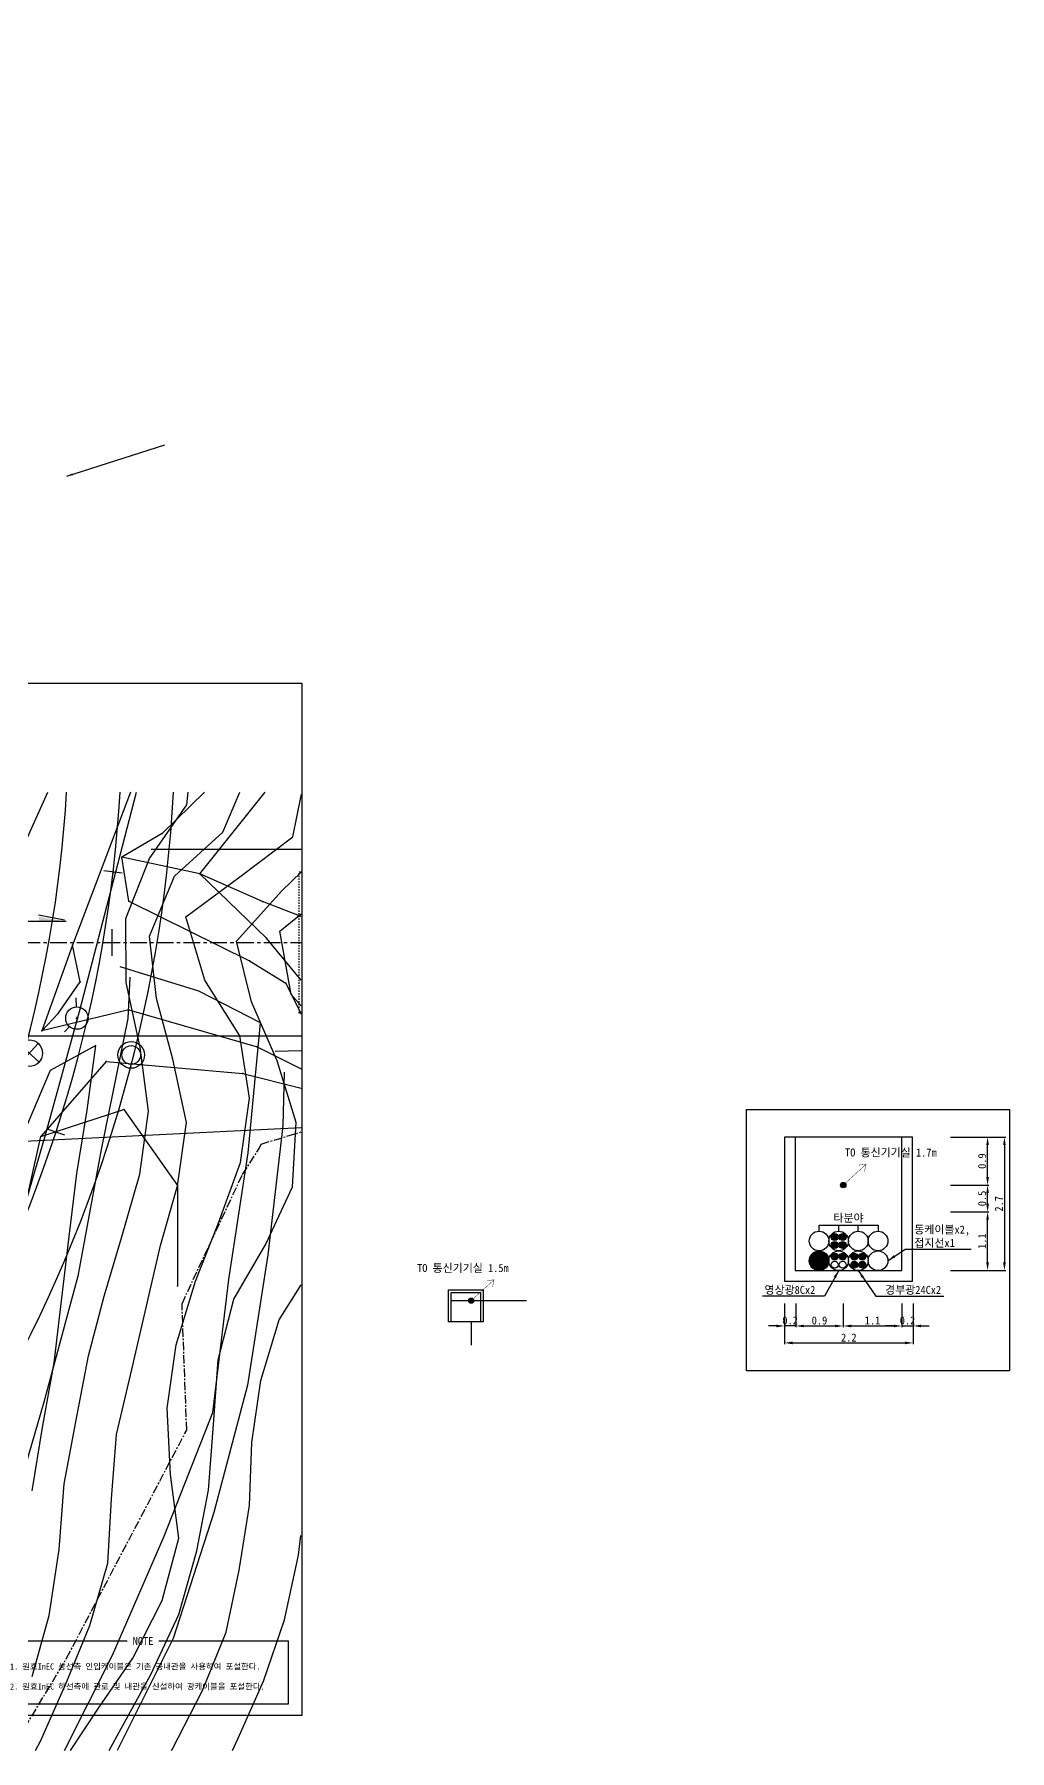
# Model space of a CAD drawing. Extents: x -137 to 172, y -7 to 127.
# Drawn here: x 98.9 to 172, y -1.4 to 127.3 of the extents above; entities that cross this region are included whole.
import ezdxf
from ezdxf.enums import TextEntityAlignment as Align

# ---------------------------------------------------------------- set-up
doc = ezdxf.new("R2010")
doc.units = 0
doc.set_wipeout_variables(frame=1)
for name, pattern in [('A-CENTR01', [2, 1.25, -0.25, 0.25, -0.25]), ('CENTER', [2, 1.25, -0.25, 0.25, -0.25]), ('DASHED', [0.75, 0.5, -0.25])]:
    doc.linetypes.add(name, pattern=pattern)
doc.layers.get('Defpoints').update_dxf_attribs({"linetype": 'CONTINUOUS'})
for name, color, linetype in [('TT-BASE', 253, 'CONTINUOUS'), ('TT-CNTL', 1, 'A-CENTR01'), ('TX-LINE', 2, 'CONTINUOUS'), ('TZ-DIMS', 1, 'CONTINUOUS'), ('TZ-LEAL', 1, 'CONTINUOUS'), ('TZ-LINE', 7, 'CONTINUOUS'), ('TZ-TEX2', 3, 'CONTINUOUS'), ('TZ-TEXT', 6, 'CONTINUOUS')]:
    doc.layers.add(name, color=color, linetype=linetype)
doc.layers.add('TX-PAPR', color=2, linetype='CONTINUOUS', plot=False)
doc.styles.get("Standard").update_dxf_attribs({"font": 'GulimChe.ttf'})
doc.dimstyles.new('D200', dxfattribs={"dimscale": 0.2, "dimtxt": 3, "dimasz": 3, "dimexe": 0.5, "dimexo": 0.5, "dimgap": 0.5, "dimtad": 1, "dimdec": 0, "dimzin": 1, "dimdsep": 46, "dimlunit": 6, "dimtxsty": 'Standard', "dimcen": 1, "dimclrd": 1, "dimclre": 1, "dimclrt": 3, "dimadec": 0, "dimazin": 0, "dimtfac": 1, "dimtdec": 0, "dimtix": 1, "dimtmove": 2, "dimatfit": 3, "dimfxl": 0, "dimtvp": 2, "dimlwd": -1, "dimlwe": -1, "dimarcsym": 0})
doc.dimstyles.new('지시선150', dxfattribs={"dimscale": 0.15, "dimtxt": 3, "dimasz": 3, "dimexe": 0.5, "dimexo": 0.5, "dimgap": 0.5, "dimtad": 1, "dimdec": 0, "dimzin": 1, "dimdsep": 46, "dimlunit": 6, "dimtxsty": 'Standard', "dimcen": 1, "dimclrd": 6, "dimclre": 6, "dimclrt": 3, "dimadec": 0, "dimazin": 0, "dimtfac": 1, "dimtdec": 0, "dimtix": 1, "dimtmove": 2, "dimatfit": 3, "dimfxl": 0, "dimtvp": 2, "dimlwd": -1, "dimlwe": -1, "dimarcsym": 0})

# ---------------------------------------------------------------- blocks, each defined once
blk = doc.blocks.new('*D9')
at = {"layer": 'Defpoints', "color": 0}
for p in [(167.43, 38.98), (170.3, 38.98), (167.43, 34.58)]:
    blk.add_point(p, dxfattribs=at)
at = {"layer": 'TZ-LINE', "color": 1}
for p, q in [((167.53, 38.98), (170.4, 38.98)), ((170.3, 35.18), (170.3, 38.38)), ((167.53, 34.58), (170.4, 34.58))]:
    blk.add_line(p, q, dxfattribs=at)
for points in [[(170.2, 38.38), (170.4, 38.38), (170.3, 38.98)], [(170.2, 35.18), (170.4, 35.18), (170.3, 34.58)]]:
    blk.add_solid(points, dxfattribs=at)
at = {"layer": 'TZ-LINE', "color": 3, "insert": (169.89, 36.78), "char_height": 0.6, "attachment_point": 5, "rotation": 90}
blk.add_mtext('1.1', dxfattribs=at)
blk = doc.blocks.new('*D10')
at = {"layer": 'Defpoints', "color": 0}
for p in [(167.43, 40.98), (170.3, 40.98), (167.43, 38.98)]:
    blk.add_point(p, dxfattribs=at)
at = {"layer": 'TZ-LINE', "color": 1}
for p, q in [((167.53, 40.98), (170.4, 40.98)), ((170.3, 39.58), (170.3, 40.38)), ((167.53, 38.98), (170.4, 38.98))]:
    blk.add_line(p, q, dxfattribs=at)
for points in [[(170.2, 40.38), (170.4, 40.38), (170.3, 40.98)], [(170.2, 39.58), (170.4, 39.58), (170.3, 38.98)]]:
    blk.add_solid(points, dxfattribs=at)
at = {"layer": 'TZ-LINE', "color": 3, "insert": (169.89, 39.98), "char_height": 0.6, "attachment_point": 5, "rotation": 90}
blk.add_mtext('0.5', dxfattribs=at)
blk = doc.blocks.new('*D11')
at = {"layer": 'Defpoints', "color": 0}
for p in [(167.43, 44.58), (170.3, 44.58), (167.43, 40.98)]:
    blk.add_point(p, dxfattribs=at)
at = {"layer": 'TZ-LINE', "color": 1}
for p, q in [((167.53, 44.58), (170.4, 44.58)), ((170.3, 41.58), (170.3, 43.98)), ((167.53, 40.98), (170.4, 40.98))]:
    blk.add_line(p, q, dxfattribs=at)
for points in [[(170.2, 43.98), (170.4, 43.98), (170.3, 44.58)], [(170.2, 41.58), (170.4, 41.58), (170.3, 40.98)]]:
    blk.add_solid(points, dxfattribs=at)
at = {"layer": 'TZ-LINE', "color": 3, "insert": (169.89, 42.78), "char_height": 0.6, "attachment_point": 5, "rotation": 90}
blk.add_mtext('0.9', dxfattribs=at)
blk = doc.blocks.new('*D12')
at = {"layer": 'Defpoints', "color": 0}
for p in [(167.43, 44.58), (167.43, 34.58), (171.56, 34.58)]:
    blk.add_point(p, dxfattribs=at)
at = {"layer": 'TZ-LINE', "color": 1}
for p, q in [((167.53, 44.58), (171.66, 44.58)), ((171.56, 43.98), (171.56, 35.18)), ((167.53, 34.58), (171.66, 34.58))]:
    blk.add_line(p, q, dxfattribs=at)
for points in [[(171.46, 43.98), (171.66, 43.98), (171.56, 44.58)], [(171.46, 35.18), (171.66, 35.18), (171.56, 34.58)]]:
    blk.add_solid(points, dxfattribs=at)
at = {"layer": 'TZ-LINE', "color": 3, "insert": (171.15, 39.58), "char_height": 0.6, "attachment_point": 5, "rotation": 90}
blk.add_mtext('2.7', dxfattribs=at)
blk = doc.blocks.new('*D13')
at = {"layer": 'Defpoints', "color": 0}
for p in [(155.08, 32.2), (155.92, 32.2), (155.08, 30.42)]:
    blk.add_point(p, dxfattribs=at)
at = {"layer": 'TZ-LINE', "color": 1}
for p, q in [((155.08, 32.1), (155.08, 30.32)), ((155.92, 32.1), (155.92, 30.32)), ((154.48, 30.42), (153.88, 30.42)), ((155.92, 30.42), (155.08, 30.42)), ((156.52, 30.42), (157.12, 30.42))]:
    blk.add_line(p, q, dxfattribs=at)
for points in [[(154.48, 30.52), (154.48, 30.32), (155.08, 30.42)], [(156.52, 30.52), (156.52, 30.32), (155.92, 30.42)]]:
    blk.add_solid(points, dxfattribs=at)
at = {"layer": 'TZ-LINE', "color": 3, "insert": (155.5, 30.83), "char_height": 0.6, "attachment_point": 5}
blk.add_mtext('0.2', dxfattribs=at)
blk = doc.blocks.new('*D14')
at = {"layer": 'Defpoints', "color": 0}
for p in [(163.88, 32.2), (164.72, 32.2), (164.72, 30.42)]:
    blk.add_point(p, dxfattribs=at)
at = {"layer": 'TZ-LINE', "color": 1}
for p, q in [((163.88, 32.1), (163.88, 30.32)), ((164.72, 32.1), (164.72, 30.32)), ((163.28, 30.42), (162.68, 30.42)), ((163.88, 30.42), (164.72, 30.42)), ((165.32, 30.42), (165.92, 30.42))]:
    blk.add_line(p, q, dxfattribs=at)
for points in [[(163.28, 30.52), (163.28, 30.32), (163.88, 30.42)], [(165.32, 30.52), (165.32, 30.32), (164.72, 30.42)]]:
    blk.add_solid(points, dxfattribs=at)
at = {"layer": 'TZ-LINE', "color": 3, "insert": (164.3, 30.83), "char_height": 0.6, "attachment_point": 5}
blk.add_mtext('0.2', dxfattribs=at)
blk = doc.blocks.new('*D15')
at = {"layer": 'Defpoints', "color": 0}
for p in [(155.08, 32.2), (164.72, 32.2), (164.72, 29.15)]:
    blk.add_point(p, dxfattribs=at)
at = {"layer": 'TZ-LINE', "color": 1}
for p, q in [((155.08, 32.1), (155.08, 29.05)), ((164.72, 32.1), (164.72, 29.05)), ((155.68, 29.15), (164.12, 29.15))]:
    blk.add_line(p, q, dxfattribs=at)
for points in [[(155.68, 29.25), (155.68, 29.05), (155.08, 29.15)], [(164.12, 29.25), (164.12, 29.05), (164.72, 29.15)]]:
    blk.add_solid(points, dxfattribs=at)
at = {"layer": 'TZ-LINE', "color": 3, "insert": (159.9, 29.55), "char_height": 0.6, "attachment_point": 5}
blk.add_mtext('2.2', dxfattribs=at)
blk = doc.blocks.new('*D16')
at = {"layer": 'Defpoints', "color": 0}
for p in [(155.92, 32.2), (159.48, 32.2), (159.48, 30.42)]:
    blk.add_point(p, dxfattribs=at)
at = {"layer": 'TZ-LINE', "color": 1}
for p, q in [((155.92, 32.1), (155.92, 30.32)), ((159.48, 32.1), (159.48, 30.32)), ((156.52, 30.42), (158.88, 30.42))]:
    blk.add_line(p, q, dxfattribs=at)
for points in [[(156.52, 30.52), (156.52, 30.32), (155.92, 30.42)], [(158.88, 30.52), (158.88, 30.32), (159.48, 30.42)]]:
    blk.add_solid(points, dxfattribs=at)
at = {"layer": 'TZ-LINE', "color": 3, "insert": (157.7, 30.83), "char_height": 0.6, "attachment_point": 5}
blk.add_mtext('0.9', dxfattribs=at)
blk = doc.blocks.new('*D17')
at = {"layer": 'Defpoints', "color": 0}
for p in [(159.48, 32.2), (163.88, 32.2), (163.88, 30.42)]:
    blk.add_point(p, dxfattribs=at)
at = {"layer": 'TZ-LINE', "color": 1}
for p, q in [((159.48, 32.1), (159.48, 30.32)), ((163.88, 32.1), (163.88, 30.32)), ((160.08, 30.42), (163.28, 30.42))]:
    blk.add_line(p, q, dxfattribs=at)
for points in [[(160.08, 30.52), (160.08, 30.32), (159.48, 30.42)], [(163.28, 30.52), (163.28, 30.32), (163.88, 30.42)]]:
    blk.add_solid(points, dxfattribs=at)
at = {"layer": 'TZ-LINE', "color": 3, "insert": (161.68, 30.83), "char_height": 0.6, "attachment_point": 5}
blk.add_mtext('1.1', dxfattribs=at)

msp = doc.modelspace()

# ---------------------------------------------------------------- hatches: boundary and pattern name
at = {"layer": 'TT-BASE'}
msp.add_hatch(color=256, dxfattribs=at).paths.add_polyline_path([(99.2, 61.1), (101.15, 60.74), (99.2, 60.74)])
at = {"layer": 'TZ-LINE'}
h = msp.add_hatch(color=256, dxfattribs=at)
h.dxf.hatch_style = 1
h.paths.add_polyline_path([(131.4, 32.32, 1), (131.8, 32.32, 1)])

# ---------------------------------------------------------------- linework, layer by layer
at = {"layer": 'TT-BASE'}
for p, q in [((97.36, 64.82), (99.87, 70.44)), ((106.07, 70.44), (101.72, 58.96)), ((111.62, 70.43), (108.44, 67.35)), ((111.26, 64.31), (116.15, 70.43)), ((107.61, 66.16), (118.88, 66.16)), ((105.95, 62.28), (114.99, 57.79)), ((118.87, 61.11), (115.97, 62.24)), ((101.24, 60.74), (91.53, 60.75)), ((101.12, 60.84), (99.17, 61.21)), ((118.87, 56.35), (116.25, 59.5)), ((114.99, 57.79), (117.72, 56.13)), ((117.72, 56.13), (118.87, 53.79)), ((102.01, 54.34), (102, 55.01)), ((102.01, 54.34), (102, 55.01)), ((102.01, 54.34), (102, 55.01)), ((100.64, 53.84), (99.43, 52.55)), ((101.13, 52.48), (101.5, 52.87)), ((101.13, 52.48), (101.5, 52.87)), ((101.13, 52.48), (101.5, 52.87)), ((101.98, 53.5), (102.14, 53.5)), ((101.98, 53.5), (102.14, 53.5)), ((101.98, 53.5), (102.14, 53.5)), ((102.06, 53.39), (102.07, 53.59)), ((102.06, 53.39), (102.07, 53.59)), ((102.06, 53.39), (102.07, 53.59)), ((87.57, 52.16), (107.6, 52.16)), ((107.6, 52.16), (118.87, 52.16)), ((104.25, 50.26), (114.48, 49.35)), ((99.34, 44.62), (105.57, 46.65)), ((69.86, 42.88), (118.86, 45.29)), ((69.86, 42.88), (118.86, 45.29)), ((97.75, 37.46), (99.34, 44.62)), ((109.58, 40.95), (109.58, 33.42))]:
    msp.add_line(p, q, dxfattribs=at)
at = {"layer": 'TT-BASE', "linetype": 'Continuous'}
for p, q in [((105.11, 65.04), (106.52, 70.44)), ((105.11, 65.04), (106.52, 70.44)), ((107.49, 65.46), (110.3, 69.5)), ((107.49, 65.46), (110.3, 69.5)), ((110.3, 69.5), (110.38, 70.44)), ((110.3, 69.5), (110.38, 70.44)), ((113, 67.43), (114.26, 70.43)), ((113, 67.43), (114.26, 70.43)), ((118.23, 67.09), (118.88, 70.3)), ((118.23, 67.09), (118.88, 70.3)), ((108.44, 67.35), (105.43, 65.56)), ((109.36, 64.15), (113, 67.43)), ((109.36, 64.15), (113, 67.43)), ((114.27, 64.09), (118.23, 67.09)), ((114.27, 64.09), (118.23, 67.09)), ((102.25, 53.99), (105.11, 65.04)), ((102.25, 53.99), (105.11, 65.04)), ((104.06, 64.56), (105.45, 64.39)), ((104.06, 64.56), (105.45, 64.39)), ((105.95, 62.28), (105.43, 65.56)), ((111.26, 64.31), (105.43, 65.56)), ((105.71, 60.97), (107.49, 65.46)), ((105.71, 60.97), (107.49, 65.46)), ((117.42, 63.04), (118.88, 64.47)), ((117.42, 63.04), (118.88, 64.47)), ((107.48, 59.65), (109.36, 64.15)), ((107.48, 59.65), (109.36, 64.15)), ((110.21, 61.09), (114.27, 64.09)), ((110.21, 61.09), (114.27, 64.09)), ((115.97, 62.24), (111.26, 64.31)), ((116.25, 59.5), (111.26, 64.31)), ((114.01, 59.27), (117.42, 63.04)), ((114.01, 59.27), (117.42, 63.04)), ((105.75, 56.16), (105.71, 60.97)), ((105.75, 56.16), (105.71, 60.97)), ((111.65, 56.35), (110.21, 61.09)), ((111.65, 56.35), (110.21, 61.09)), ((117.27, 60.03), (118.87, 61.32)), ((117.27, 60.03), (118.87, 61.32)), ((108.01, 54.97), (107.48, 59.65)), ((108.01, 54.97), (107.48, 59.65)), ((115.13, 54.72), (114.01, 59.27)), ((115.13, 54.72), (114.01, 59.27)), ((118.11, 55.27), (117.27, 60.03)), ((118.11, 55.27), (117.27, 60.03)), ((101.72, 58.96), (99.43, 52.55)), ((102.29, 56.22), (101.72, 58.96)), ((111.19, 55.53), (105.29, 57.34)), ((111.19, 55.53), (105.29, 57.34)), ((100.64, 53.84), (102.29, 56.22)), ((106.79, 51.31), (105.75, 56.16)), ((106.79, 51.31), (105.75, 56.16)), ((106.03, 56.58), (105.88, 53.46)), ((106.03, 56.58), (105.88, 53.46)), ((115.81, 53.15), (111.19, 55.53)), ((115.81, 53.15), (111.19, 55.53)), ((114.25, 52.17), (111.65, 56.35)), ((114.25, 52.17), (111.65, 56.35)), ((105.95, 54.11), (99.43, 52.55)), ((105.95, 54.11), (115.57, 51.36)), ((109.23, 50.43), (108.01, 54.97)), ((109.23, 50.43), (108.01, 54.97)), ((117.05, 50.31), (115.13, 54.72)), ((117.05, 50.31), (115.13, 54.72)), ((118.87, 54.43), (118.11, 55.27)), ((118.87, 54.43), (118.11, 55.27)), ((99.7, 44.75), (102.25, 53.99)), ((99.7, 44.75), (102.25, 53.99)), ((105.88, 53.46), (103.86, 43.65)), ((105.88, 53.46), (103.86, 43.65)), ((114.89, 43.39), (115.81, 53.15)), ((114.89, 43.39), (115.81, 53.15)), ((99.22, 50.2), (97.74, 51.54)), ((97.81, 50.13), (99.15, 51.61)), ((114.98, 47.5), (114.25, 52.17)), ((114.98, 47.5), (114.25, 52.17)), ((104.25, 50.26), (99.34, 44.62)), ((103.48, 51.44), (100.06, 49.57)), ((103.48, 51.44), (100.06, 49.57)), ((102.81, 46.61), (103.48, 51.44)), ((102.81, 46.61), (103.48, 51.44)), ((107.42, 46.53), (106.79, 51.31)), ((107.42, 46.53), (106.79, 51.31)), ((110.27, 45.67), (109.23, 50.43)), ((110.27, 45.67), (109.23, 50.43)), ((115.57, 51.36), (118.86, 49.69)), ((118.87, 51.04), (116.92, 51)), ((118.87, 51.04), (116.92, 51)), ((118.48, 45.67), (117.05, 50.31)), ((118.48, 45.67), (117.05, 50.31)), ((100.06, 49.57), (98.09, 44.97)), ((100.06, 49.57), (98.09, 44.97)), ((114.48, 49.35), (118.86, 48.25)), ((117.59, 49.44), (117.49, 45.43)), ((117.59, 49.44), (117.49, 45.43)), ((102.05, 41.86), (102.81, 46.61)), ((102.05, 41.86), (102.81, 46.61)), ((105.57, 46.65), (109.58, 40.95)), ((106.76, 41.79), (107.42, 46.53)), ((106.76, 41.79), (107.42, 46.53)), ((114.32, 42.67), (114.98, 47.5)), ((114.32, 42.67), (114.98, 47.5)), ((99.79, 45.19), (101.12, 44.76)), ((99.79, 45.19), (101.12, 44.76)), ((109.6, 40.93), (110.27, 45.67)), ((109.6, 40.93), (110.27, 45.67)), ((117.49, 45.43), (116.36, 35.76)), ((117.49, 45.43), (116.36, 35.76)), ((118.21, 40.86), (118.48, 45.67)), ((118.21, 40.86), (118.48, 45.67)), ((96.96, 35.31), (99.7, 44.75)), ((96.96, 35.31), (99.7, 44.75)), ((103.86, 43.65), (102.12, 34.16)), ((103.86, 43.65), (102.12, 34.16)), ((112.64, 38.08), (114.32, 42.67)), ((112.64, 38.08), (114.32, 42.67)), ((113.45, 33.91), (114.89, 43.39)), ((113.45, 33.91), (114.89, 43.39)), ((101.48, 37.13), (102.05, 41.86)), ((101.48, 37.13), (102.05, 41.86)), ((105.39, 37.02), (106.76, 41.79)), ((105.39, 37.02), (106.76, 41.79)), ((108.32, 36.46), (109.6, 40.93)), ((108.32, 36.46), (109.6, 40.93)), ((116.22, 36.55), (118.21, 40.86)), ((116.22, 36.55), (118.21, 40.86)), ((110.95, 33.79), (112.64, 38.08)), ((110.95, 33.79), (112.64, 38.08)), ((100.91, 32.3), (101.48, 37.13)), ((100.91, 32.3), (101.48, 37.13)), ((104.1, 32.65), (105.39, 37.02)), ((104.1, 32.65), (105.39, 37.02)), ((107.25, 31.81), (108.32, 36.46)), ((107.25, 31.81), (108.32, 36.46)), ((113.82, 32.43), (116.22, 36.55)), ((113.82, 32.43), (116.22, 36.55)), ((116.36, 35.76), (114.84, 25.97)), ((116.36, 35.76), (114.84, 25.97)), ((102.12, 34.16), (99.58, 24.72)), ((102.12, 34.16), (99.58, 24.72)), ((109.49, 29.01), (110.95, 33.79)), ((109.49, 29.01), (110.95, 33.79)), ((112.24, 23.94), (113.45, 33.91)), ((112.24, 23.94), (113.45, 33.91)), ((117.2, 30.89), (118.85, 33.51)), ((117.2, 30.89), (118.85, 33.51)), ((100.34, 27.66), (100.91, 32.3)), ((100.34, 27.66), (100.91, 32.3)), ((102.92, 28.19), (104.1, 32.65)), ((102.92, 28.19), (104.1, 32.65)), ((112.65, 27.87), (113.82, 32.43)), ((112.65, 27.87), (113.82, 32.43)), ((106.17, 27.15), (107.25, 31.81)), ((106.17, 27.15), (107.25, 31.81)), ((115.83, 26.32), (117.2, 30.89)), ((115.83, 26.32), (117.2, 30.89)), ((108.82, 24.27), (109.49, 29.01)), ((108.82, 24.27), (109.49, 29.01)), ((99.48, 22.81), (100.34, 27.66)), ((99.48, 22.81), (100.34, 27.66)), ((101.96, 23.24), (102.92, 28.19)), ((101.96, 23.24), (102.92, 28.19)), ((105.01, 22.28), (106.17, 27.15)), ((105.01, 22.28), (106.17, 27.15)), ((112.28, 23.04), (112.65, 27.87)), ((112.28, 23.04), (112.65, 27.87)), ((114.84, 25.97), (112.31, 16.44)), ((114.84, 25.97), (112.31, 16.44)), ((115.15, 21.68), (115.83, 26.32)), ((115.15, 21.68), (115.83, 26.32)), ((99.58, 24.72), (96.93, 15.58)), ((99.58, 24.72), (96.93, 15.58)), ((101.09, 18.59), (101.96, 23.24)), ((101.09, 18.59), (101.96, 23.24)), ((108.59, 14.65), (112.24, 23.94)), ((108.59, 14.65), (112.24, 23.94)), ((109.06, 19.28), (108.82, 24.27)), ((109.06, 19.28), (108.82, 24.27)), ((98.71, 18.07), (99.48, 22.81)), ((98.71, 18.07), (99.48, 22.81)), ((104.65, 17.46), (105.01, 22.28)), ((104.65, 17.46), (105.01, 22.28)), ((111.92, 18.12), (112.28, 23.04)), ((111.92, 18.12), (112.28, 23.04)), ((114.98, 16.97), (115.15, 21.68)), ((114.98, 16.97), (115.15, 21.68)), ((100.73, 13.66), (101.09, 18.59)), ((100.73, 13.66), (101.09, 18.59)), ((109.7, 14.51), (109.06, 19.28)), ((109.7, 14.51), (109.06, 19.28)), ((111.05, 13.57), (111.92, 18.12)), ((111.05, 13.57), (111.92, 18.12)), ((104.38, 12.64), (104.65, 17.46)), ((104.38, 12.64), (104.65, 17.46)), ((114.22, 12.12), (114.98, 16.97)), ((114.22, 12.12), (114.98, 16.97)), ((112.31, 16.44), (109.27, 6.98)), ((112.31, 16.44), (109.27, 6.98)), ((104.72, 5.75), (108.59, 14.65)), ((104.72, 5.75), (108.59, 14.65)), ((108.43, 9.84), (109.7, 14.51)), ((108.43, 9.84), (109.7, 14.51)), ((118.67, 13.24), (118.84, 14.71)), ((118.67, 13.24), (118.84, 14.71)), ((99.97, 8.72), (100.73, 13.66)), ((99.97, 8.72), (100.73, 13.66)), ((109.68, 8.8), (111.05, 13.57)), ((109.68, 8.8), (111.05, 13.57)), ((117.61, 8.39), (118.67, 13.24)), ((117.61, 8.39), (118.67, 13.24)), ((103.01, 7.97), (104.38, 12.64)), ((103.01, 7.97), (104.38, 12.64)), ((113.25, 7.47), (114.22, 12.12)), ((113.25, 7.47), (114.22, 12.12)), ((106.24, 5.52), (108.43, 9.84)), ((106.24, 5.52), (108.43, 9.84)), ((98.69, 4.15), (99.97, 8.72)), ((98.69, 4.15), (99.97, 8.72)), ((101.23, 3.58), (103.01, 7.97)), ((101.23, 3.58), (103.01, 7.97)), ((107.6, 4.29), (109.68, 8.8)), ((107.6, 4.29), (109.68, 8.8)), ((116.03, 3.8), (117.61, 8.39)), ((116.03, 3.8), (117.61, 8.39)), ((109.27, 6.98), (105.06, -1.41)), ((109.27, 6.98), (105.06, -1.41)), ((111.46, 3.08), (113.25, 7.47)), ((111.46, 3.08), (113.25, 7.47)), ((101.13, -1.41), (104.72, 5.75)), ((101.13, -1.41), (104.72, 5.75)), ((103.62, 1.69), (106.24, 5.52)), ((103.62, 1.69), (106.24, 5.52)), ((105.21, -0.03), (107.6, 4.29)), ((105.21, -0.03), (107.6, 4.29)), ((99.33, -0.72), (101.23, 3.58)), ((99.33, -0.72), (101.23, 3.58)), ((109.18, -1.34), (111.46, 3.08)), ((109.18, -1.34), (111.46, 3.08)), ((114.14, -0.49), (116.03, 3.8)), ((114.14, -0.49), (116.03, 3.8)), ((101.56, -1.41), (103.62, 1.69)), ((101.56, -1.41), (103.62, 1.69)), ((98.95, -1.41), (99.33, -0.72)), ((98.95, -1.41), (99.33, -0.72)), ((104.47, -1.41), (105.21, -0.03)), ((104.47, -1.41), (105.21, -0.03)), ((113.71, -1.42), (114.14, -0.49)), ((113.71, -1.42), (114.14, -0.49)), ((109.14, -1.42), (109.18, -1.34)), ((109.14, -1.42), (109.18, -1.34))]:
    msp.add_line(p, q, dxfattribs=at)
at = {"layer": 'TT-BASE', "linetype": 'DASHED', "ltscale": 0.2}
for p, q in [((118.71, 64.47), (118.88, 64.47)), ((118.71, 53.87), (118.71, 64.47)), ((118.87, 53.87), (118.71, 53.87))]:
    msp.add_line(p, q, dxfattribs=at)
at = {"layer": 'TT-BASE', "ltscale": 0.1}
msp.add_line((104.66, 60.17), (104.66, 58.17), dxfattribs=at)
at = {"layer": 'TT-BASE', "linetype": 'CENTER', "ltscale": 0.5}
for p, q in [((115.72, 43.73), (115.87, 44.06)), ((115.87, 44.06), (118.86, 44.97)), ((114.46, 41.78), (115.72, 43.73)), ((109.93, 32.09), (114.46, 41.78)), ((110.28, 22.62), (109.93, 32.09)), ((101.28, 5.51), (110.28, 22.62)), ((97.12, -1.41), (101.28, 5.51))]:
    msp.add_line(p, q, dxfattribs=at)
at = {"layer": 'TT-BASE'}
for centre, radius in [((102.05, 53.5), 0.837), ((102.05, 53.5), 0.837), ((102.05, 53.5), 0.837), ((106.12, 50.74), 1)]:
    msp.add_circle(centre, radius, dxfattribs=at)
at = {"layer": 'TT-BASE', "linetype": 'Continuous'}
for centre, radius in [((98.48, 50.87), 1), ((106.12, 50.74), 1), ((106.12, 50.74), 1), ((106.12, 50.74), 0.7), ((106.12, 50.74), 0.7)]:
    msp.add_circle(centre, radius, dxfattribs=at)
for radius, start, end in [(96, 330.3057, 356.6587), (100, 330.3056, 356.7906), (104, 330.3056, 356.9124)]:
    msp.add_arc((5.44, 76.04), radius, start, end, dxfattribs=at)
at = {"layer": 'TT-BASE'}
for p in [(108.44, 67.35), (104.76, 64.4), (105.43, 65.56), (111.26, 64.31), (105.95, 62.28), (115.97, 62.24), (116.25, 59.5), (101.72, 58.96), (104.66, 59.18), (104.66, 59.18), (104.66, 59.17), (104.66, 59.17), (104.66, 59.17), (104.66, 59.17), (114.99, 57.79), (102.29, 56.22), (117.72, 56.13), (105.95, 54.11), (100.64, 53.84), (99.43, 52.55), (104.25, 50.26), (115.57, 51.36), (114.48, 49.35), (105.57, 46.65), (99.34, 44.62), (100.46, 44.9), (109.58, 40.95), (109.58, 33.42)]:
    msp.add_point(p, dxfattribs=at)
at = {"layer": 'TT-CNTL', "flags": 128}
msp.add_lwpolyline([(0.05, 59.16), (118.87, 59.16)], dxfattribs=at)
at = {"layer": 'TX-PAPR'}
msp.add_lwpolyline([(-0.5, 78.61), (118.9, 78.61), (118.9, 1.21), (-0.5, 1.21)], close=True, dxfattribs=at)
at = {"layer": 'TZ-LINE', "const_width": 0.03}
for points in [[(131.6, 32.32), (133.31, 33.88)], [(132.76, 33.82), (133.31, 33.88), (133.2, 33.34)]]:
    msp.add_lwpolyline(points, dxfattribs=at)
at = {"layer": 'TZ-LINE'}
for points in [[(129.9, 33.12), (132.5, 33.12), (132.5, 30.72), (129.9, 30.72)], [(130.1, 32.92), (132.3, 32.92), (132.3, 30.72), (130.1, 30.72)]]:
    msp.add_lwpolyline(points, close=True, dxfattribs=at)
for points in [[(130.1, 32.32), (135.75, 32.32)], [(131.6, 30.72), (131.6, 28.97)]]:
    msp.add_lwpolyline(points, dxfattribs=at)
at = {"layer": 'TZ-LINE', "ltscale": 2, "elevation": 0.23}
msp.add_lwpolyline([(105.82, 6.8), (96.22, 6.8), (96.22, 2.1), (117.91, 2.1), (117.91, 6.8), (108.2, 6.8)], dxfattribs=at)
at = {"layer": 'TZ-LINE'}
msp.add_circle((131.6, 32.32), 0.2, dxfattribs=at)

# ---------------------------------------------------------------- texts
at = {"layer": 'TZ-TEX2'}
msp.add_text('NOTE', height=0.6, dxfattribs=at).set_placement((107.01, 6.8, 0.46), align=Align.MIDDLE)
for s, p in [('1. 원효InEC 상선측 인입케이블은 기존 공내관을 사용하여 포설한다.', (97.04, 4.89, 0.23)), ('2. 원효InEC 하선측에 관로 및 내관을 신설하여 광케이블을 포설한다.', (97.04, 3.39, 0.23))]:
    msp.add_text(s, height=0.45, dxfattribs=at).set_placement(p, align=Align.MIDDLE_LEFT)
at = {"layer": 'TZ-TEXT'}
msp.add_text('TO 통신기기실 1.5m', height=0.6, rotation=359.9482, dxfattribs=at).set_placement((130.98, 34.78, 0), align=Align.MIDDLE)

# ---------------------------------------------------------------- leaders
msp.add_leader([(101.3, 94.14), (108.64, 96.48)], dimstyle='지시선150', dxfattribs=at)

# ---------------------------------------------------------------- wipeouts: each hides what was drawn before it
for points, layer in [([(102.01, 127.26), (102.01, 102.64), (126.34, 102.64), (126.34, 127.26)], 'TX-LINE'), ([(152.23, 46.66), (152.23, 27.06), (171.95, 27.06), (171.95, 46.66)], 'TX-PAPR')]:
    msp.add_wipeout(points).dxf.layer = layer

# ---------------------------------------------------------------- next in the draw order: hatches: boundary and pattern name
at = {"layer": 'TZ-LINE'}
h = msp.add_hatch(color=256, dxfattribs=at)
h.dxf.hatch_style = 1
h.paths.add_polyline_path([(159.28, 40.98, 1), (159.68, 40.98, 1)])
h = msp.add_hatch(color=256, dxfattribs=at)
h.dxf.hatch_style = 1
h.paths.add_polyline_path([(158.58, 37.09, -1), (159.1, 37.09, -1)])
h = msp.add_hatch(color=256, dxfattribs=at)
h.dxf.hatch_style = 1
h.paths.add_polyline_path([(159.7, 37.09, 1), (159.18, 37.09, 1)])
at = {"layer": 'TZ-LINE', "ltscale": 2}
h = msp.add_hatch(color=256, dxfattribs=at)
h.dxf.hatch_style = 1
h.paths.add_polyline_path([(158.4, 35.31, 1), (156.93, 35.31, 1)])
at = {"layer": 'TZ-LINE'}
h = msp.add_hatch(color=256, dxfattribs=at)
h.dxf.hatch_style = 1
h.paths.add_polyline_path([(159.1, 36.49, 1), (158.58, 36.49, 1)])
h = msp.add_hatch(color=256, dxfattribs=at)
h.dxf.hatch_style = 1
h.paths.add_polyline_path([(159.7, 36.49, -1), (159.18, 36.49, -1)])
h = msp.add_hatch(color=256, dxfattribs=at)
h.dxf.hatch_style = 1
h.paths.add_polyline_path([(158.58, 35.62, -1), (159.1, 35.62, -1)])
h = msp.add_hatch(color=256, dxfattribs=at)
h.dxf.hatch_style = 1
h.paths.add_polyline_path([(159.7, 35.62, 1), (159.18, 35.62, 1)])
h = msp.add_hatch(color=256, dxfattribs=at)
h.dxf.hatch_style = 1
h.paths.add_polyline_path([(160.05, 35.62, -1), (160.57, 35.62, -1)])
h = msp.add_hatch(color=256, dxfattribs=at)
h.dxf.hatch_style = 1
h.paths.add_polyline_path([(160.57, 35.01, 1), (160.05, 35.01, 1)])
h = msp.add_hatch(color=256, dxfattribs=at)
h.dxf.hatch_style = 1
h.paths.add_polyline_path([(161.17, 35.62, 1), (160.66, 35.62, 1)])
h = msp.add_hatch(color=256, dxfattribs=at)
h.dxf.hatch_style = 1
h.paths.add_polyline_path([(161.17, 35.01, -1), (160.66, 35.01, -1)])

# ---------------------------------------------------------------- next in the draw order: linework, layer by layer
at = {"layer": 'TZ-LEAL'}
for points in [[(157.67, 37.53), (157.67, 37.99), (162.09, 37.99), (162.09, 37.53)], [(159.14, 37.53), (159.14, 37.99)], [(160.61, 37.53), (160.61, 37.99)]]:
    msp.add_lwpolyline(points, dxfattribs=at)
at = {"layer": 'TZ-LINE'}
for points in [[(155.08, 33.78), (164.68, 33.78), (164.68, 44.58), (155.08, 44.58)], [(155.88, 34.58), (163.88, 34.58), (163.88, 44.58), (155.88, 44.58)]]:
    msp.add_lwpolyline(points, close=True, dxfattribs=at)
at = {"layer": 'TZ-LINE', "const_width": 0.03}
for points in [[(159.48, 40.98), (161.19, 42.54)], [(160.64, 42.48), (161.19, 42.54), (161.07, 42)]]:
    msp.add_lwpolyline(points, dxfattribs=at)
at = {"layer": 'TZ-LINE'}
msp.add_circle((159.48, 40.98), 0.2, dxfattribs=at)
at = {"layer": 'TZ-LINE', "ltscale": 2}
for centre, radius in [((157.67, 36.79), 0.737), ((159.14, 36.79), 0.737), ((158.84, 37.09), 0.259), ((159.44, 37.09), 0.259), ((160.61, 36.79), 0.737), ((162.09, 36.79), 0.737), ((157.67, 35.31), 0.737), ((159.14, 35.31), 0.737), ((158.84, 36.49), 0.259), ((159.44, 36.49), 0.259), ((160.61, 35.31), 0.737), ((162.09, 35.31), 0.737), ((158.84, 35.62), 0.259), ((158.84, 35.01), 0.259), ((159.44, 35.62), 0.259), ((159.44, 35.01), 0.259), ((160.31, 35.62), 0.259), ((160.31, 35.01), 0.259), ((160.92, 35.62), 0.259), ((160.92, 35.01), 0.259)]:
    msp.add_circle(centre, radius, dxfattribs=at)
at = {"layer": 'TZ-TEXT'}
msp.add_lwpolyline([(152.23, 46.66), (171.95, 46.66), (171.95, 27.06), (152.23, 27.06)], close=True, dxfattribs=at)

# ---------------------------------------------------------------- next in the draw order: texts
at = {"layer": 'TZ-DIMS', "char_height": 0.6}
for s, insert, attachment_point in [('타분야', (159.88, 38.49), 5), ('동케이블x2,\\P접지선x1', (164.81, 36.28), 7), ('영상광8Cx2', (157.39, 32.76), 9), ('경부광24Cx2', (162.62, 32.76), 7)]:
    msp.add_mtext(s, dxfattribs=dict(at, insert=insert, attachment_point=attachment_point))
at = {"layer": 'TZ-TEXT'}
msp.add_text('TO 통신기기실 1.7m', height=0.6, rotation=359.9482, dxfattribs=at).set_placement((163.05, 43.44, 0), align=Align.MIDDLE)

# ---------------------------------------------------------------- next in the draw order: dimensions: what is measured, and where the dimension line sits
at = {"layer": 'TZ-LINE'}
for base, p1, p2, text, picture, middle in [((170.3, 44.58), (167.43, 40.98), (167.43, 44.58), '0.9', '*D11', (169.89, 42.78)), ((171.56, 34.58), (167.43, 44.58), (167.43, 34.58), '2.7', '*D12', (171.15, 39.58)), ((170.3, 40.98), (167.43, 38.98), (167.43, 40.98), '0.5', '*D10', (169.89, 39.98)), ((170.3, 38.98), (167.43, 34.58), (167.43, 38.98), '1.1', '*D9', (169.89, 36.78))]:
    dim = msp.add_linear_dim(base=base, p1=p1, p2=p2, angle=90, text=text, dimstyle='D200', dxfattribs=at)
    dim.commit()
    dim.dimension.update_dxf_attribs({"geometry": picture, "text_midpoint": middle})
for base, p1, p2, text, picture, middle in [((155.08, 30.42), (155.92, 32.2), (155.08, 32.2), '0.2', '*D13', (155.5, 30.83)), ((164.72, 29.15), (155.08, 32.2), (164.72, 32.2), '2.2', '*D15', (159.9, 29.55)), ((159.48, 30.42), (155.92, 32.2), (159.48, 32.2), '0.9', '*D16', (157.7, 30.83)), ((163.88, 30.42), (159.48, 32.2), (163.88, 32.2), '1.1', '*D17', (161.68, 30.83)), ((164.72, 30.42), (163.88, 32.2), (164.72, 32.2), '0.2', '*D14', (164.3, 30.83))]:
    dim = msp.add_linear_dim(base=base, p1=p1, p2=p2, text=text, dimstyle='D200', dxfattribs=at)
    dim.commit()
    dim.dimension.update_dxf_attribs({"geometry": picture, "text_midpoint": middle})

# ---------------------------------------------------------------- next in the draw order: leaders
at = {"layer": 'TZ-DIMS', "annotation_type": 0, "has_hookline": 1}
for points, hookline_direction, text_width in [([(162.83, 35.31), (164.12, 36.18), (164.71, 36.18)], 0, 4.26), ([(159.14, 34.58), (158.08, 32.66), (157.49, 32.66)], 1, 3.96), ([(160.61, 34.58), (161.93, 32.66), (162.52, 32.66)], 0, 4.39)]:
    msp.add_leader(points, dimstyle='D200', dxfattribs=dict(at, hookline_direction=hookline_direction, text_width=text_width))

doc.saveas('drawing.dxf')
